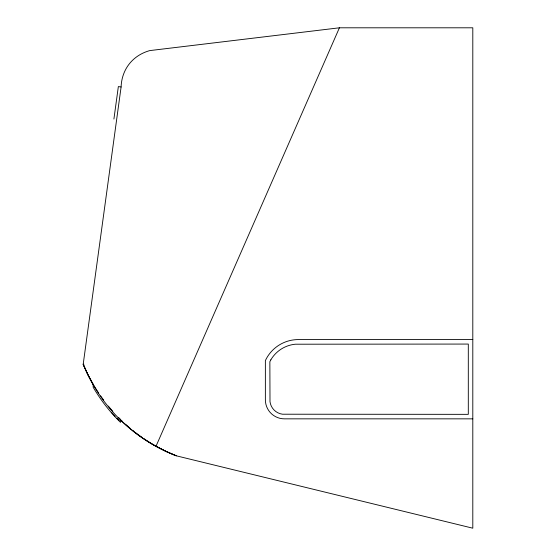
<?xml version="1.0" encoding="UTF-8"?>
<svg xmlns="http://www.w3.org/2000/svg" width="556" height="556" viewBox="0 0 556 556"><rect width="100%" height="100%" fill="white"/><g stroke="black" fill="none" stroke-linecap="round" stroke-linejoin="round"><path stroke-width="0.83" d="M113.91 119.04L118.352 86.583L121.104 86.958A56.754 45.655 38.3 0 1 149.772 50.596L339.417 27.8L472.802 27.8L472.802 528.2L176.273 455.802C155.673 447.809 136.734 435.647 120.881 420.26M93.012 384.384L87.765 374.494L83.198 364.256L121.104 86.958M143.65 438.552A170.219 168.558 -45.5 0 0 156.076 446.225L166.015 451.354L176.273 455.802L165.959 451.409L155.979 446.329L339.417 27.8M472.802 339.57L298.37 339.57A36.411 36.411 0 0 0 265.372 360.601L265.372 399.806A19.036 19.036 0 0 0 284.408 418.842L472.802 418.842M98.627 392.974A168.558 168.558 0 0 1 93.158 384.238L87.82 374.438L83.198 364.256L83.949 364.256M111.554 412.51L115.106 416.249M116.885 418.112L119.255 420.607M87.466 373.118L87.765 374.494M93.158 384.238L93.158 387.219A168.558 168.558 0 0 0 120.513 422.386L120.513 419.405A168.558 168.558 0 0 1 118.692 417.584M142.232 437.579A170.219 168.558 -45.5 0 1 138.041 434.57M137.353 434.055A170.219 168.558 -45.5 0 1 135.303 432.492M133.947 431.435A170.219 168.558 -45.5 0 1 132.606 430.358M130.611 428.725A170.219 168.558 -45.5 0 1 125.42 424.214M122.271 421.288A170.219 168.558 -45.5 0 1 121.034 420.1M155.958 446.35A174.243 168.558 -45.5 0 1 83.198 364.256M112.812 411.315A168.558 168.558 0 0 1 108.35 406.088M103.59 399.993A168.558 168.558 0 0 1 100.566 395.816M270.848 359.829L269.862 361.706L270.001 401.703A14.532 14.532 0 0 0 282.511 414.213L468.305 414.345L468.305 344.067L295.354 344.213A31.907 31.907 0 0 0 270.848 359.829"/></g></svg>
